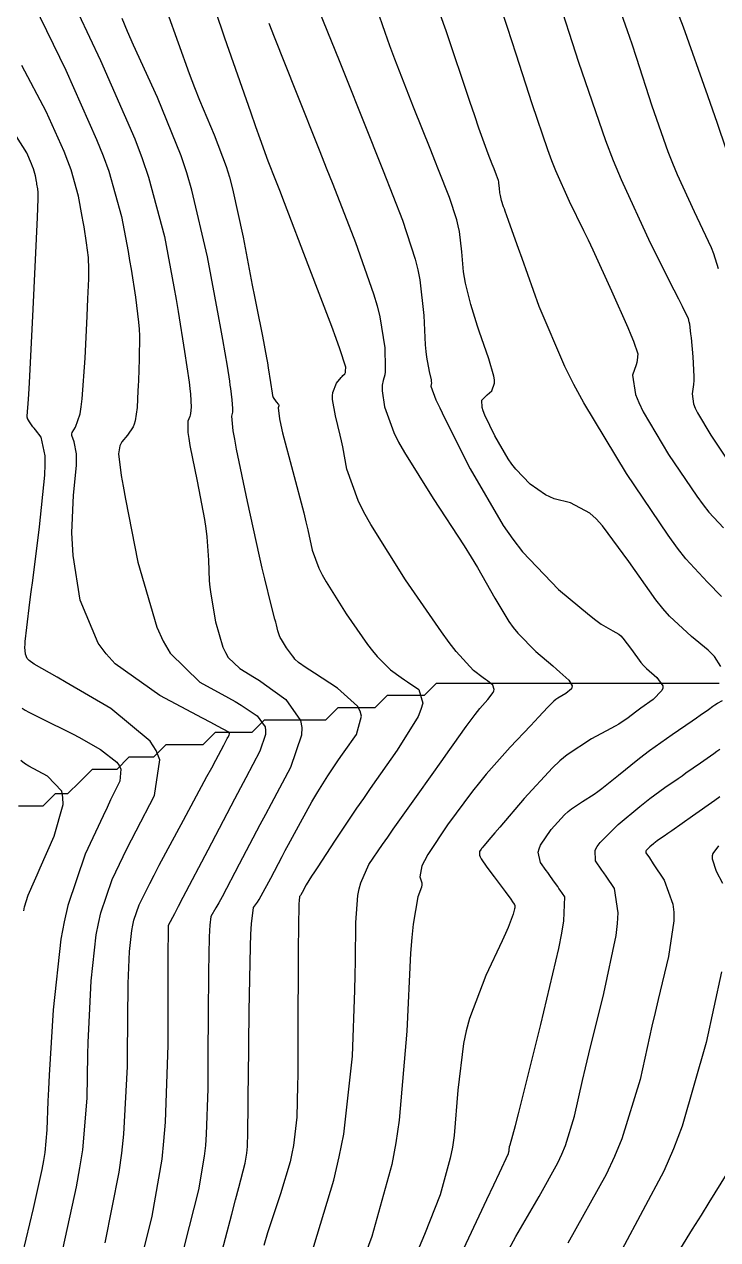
# Model space of a CAD drawing. Header units: metres. Extents: x 837475 to 838479, y 1189012 to 1191015.
# Drawn here: x 838080.4 to 838136.8, y 1190112.8 to 1190211.7 of the extents above; entities that cross this region are included whole.
import ezdxf

# ---------------------------------------------------------------- set-up
doc = ezdxf.new("R2010")
doc.units = ezdxf.units.M
doc.header["$LTSCALE"] = 0.3
for name, color, linetype in [('COTAS 10', 1, 'Continuous'), ('COTAS INT', 252, 'Continuous'), ('DRENAJE', 5, 'Continuous')]:
    doc.layers.add(name, color=color, linetype=linetype)

msp = doc.modelspace()

# ---------------------------------------------------------------- linework, layer by layer
at = {"layer": 'COTAS 10'}
for points, elevation in [([(838137.094, 1190165.169), (838135.955, 1190166.32), (838134.187, 1190168.227), (838133.513, 1190169.11), (838132.758, 1190170.146), (838129.363, 1190175.168), (838125.892, 1190180.918), (838125.088, 1190182.414), (838124.354, 1190183.867), (838122.271, 1190188.767), (838120.894, 1190192.653), (838120.604, 1190193.468), (838120.354, 1190194.169), (838119.783, 1190195.757), (838119.507, 1190196.521), (838119.443, 1190196.703), (838119.385, 1190196.872), (838119.223, 1190197.378), (838119.119, 1190197.79), (838119.098, 1190197.901), (838119.081, 1190198.01), (838119.047, 1190198.394), (838119.003, 1190198.781), (838118.98, 1190198.893), (838118.953, 1190199.007), (838118.813, 1190199.436), (838118.603, 1190199.971), (838118.532, 1190200.153), (838118.453, 1190200.349), (838118.121, 1190201.176), (838117.373, 1190203.27), (838117.033, 1190204.265), (838116.635, 1190205.439), (838114.717, 1190211.176), (838112.513, 1190217.279)], 1750), ([(838092.013, 1190212.716), (838093.819, 1190207.712), (838094.251, 1190206.574), (838094.653, 1190205.544), (838095.856, 1190202.716), (838096.83, 1190200.147), (838097.087, 1190199.279), (838097.339, 1190198.344), (838098.202, 1190194.4), (838098.946, 1190190.496), (838099.122, 1190189.585), (838099.285, 1190188.748), (838099.766, 1190186.339), (838100.106, 1190184.588), (838100.181, 1190184.166), (838100.247, 1190183.772), (838100.412, 1190182.572), (838100.552, 1190181.709), (838100.601, 1190181.526), (838100.655, 1190181.368), (838100.888, 1190180.998), (838101.073, 1190180.796), (838101.097, 1190180.743), (838101.109, 1190180.691), (838101.054, 1190180.516), (838101.154, 1190179.619), (838101.265, 1190179.112), (838101.411, 1190178.494), (838102.238, 1190175.329), (838103.126, 1190171.979), (838103.311, 1190171.245), (838103.47, 1190170.594), (838103.823, 1190168.94), (838104.355, 1190167.471), (838104.625, 1190166.938), (838104.95, 1190166.349), (838106.568, 1190163.762), (838108.32, 1190161.269), (838108.729, 1190160.739), (838109.104, 1190160.278), (838110.184, 1190159.192), (838111.063, 1190158.565), (838111.313, 1190158.393), (838111.565, 1190158.221), (838112.496, 1190157.608), (838112.803, 1190156.48), (838112.661, 1190155.984), (838112.421, 1190155.408), (838110.735, 1190152.664), (838108.538, 1190149.545), (838107.975, 1190148.732), (838107.432, 1190147.941), (838105.635, 1190145.268), (838104.267, 1190143.185), (838103.995, 1190142.766), (838103.768, 1190142.415), (838103.334, 1190141.72), (838103.201, 1190141.473), (838103.129, 1190141.337), (838103.001, 1190141.093), (838102.89, 1190140.894), (838102.865, 1190140.854), (838102.843, 1190140.821), (838102.783, 1190140.756), (838102.743, 1190140.399), (838102.733, 1190140.181), (838102.723, 1190139.912), (838102.693, 1190138.512), (838102.671, 1190136.296), (838102.667, 1190135.513), (838102.664, 1190134.657), (838102.661, 1190130.95), (838102.647, 1190127.154), (838102.637, 1190126.241), (838102.625, 1190125.387), (838102.559, 1190122.803), (838102.305, 1190120.512), (838102.173, 1190119.845), (838102.016, 1190119.162), (838101.227, 1190116.576), (838100.19, 1190113.411), (838099.875, 1190112.364)], 1740), ([(838083.195, 1190110.442), (838084.653, 1190117.129), (838084.931, 1190118.698), (838085.156, 1190120.145), (838085.517, 1190124.352), (838085.573, 1190127.89), (838085.605, 1190128.915), (838085.645, 1190129.961), (838085.848, 1190133.903), (838086.262, 1190137.644), (838086.435, 1190138.563), (838086.633, 1190139.43), (838087.556, 1190142.139), (838088.745, 1190144.633), (838089.11, 1190145.365), (838089.49, 1190146.114), (838090.994, 1190148.971), (838091.424, 1190151.867), (838091.127, 1190152.642), (838090.651, 1190153.404), (838087.432, 1190156.06), (838083.805, 1190158.182), (838083.071, 1190158.609), (838082.454, 1190158.966), (838081.205, 1190159.675), (838080.801, 1190159.954), (838080.717, 1190160.039), (838080.645, 1190160.129), (838080.489, 1190160.482), (838080.46, 1190161.044), (838080.469, 1190161.265), (838080.485, 1190161.514), (838080.604, 1190162.648), (838080.865, 1190164.703), (838080.97, 1190165.533), (838081.091, 1190166.476), (838081.646, 1190170.822), (838082.062, 1190175.036), (838082.095, 1190175.896), (838082.092, 1190176.622), (838081.781, 1190178.134), (838081.303, 1190178.715), (838081.195, 1190178.853), (838081.097, 1190178.982), (838080.828, 1190179.367), (838080.678, 1190179.636), (838080.655, 1190179.693), (838080.639, 1190179.741), (838080.648, 1190179.85), (838080.757, 1190181.218), (838080.805, 1190182.06), (838080.861, 1190183.104), (838081.124, 1190188.549), (838081.469, 1190195.991), (838081.541, 1190197.55), (838081.542, 1190197.85), (838081.537, 1190197.936), (838081.531, 1190198.023), (838081.493, 1190198.345), (838081.435, 1190198.705), (838081.416, 1190198.815), (838081.396, 1190198.93), (838081.313, 1190199.383), (838081.148, 1190199.965), (838081.076, 1190200.161), (838080.993, 1190200.372), (838080.598, 1190201.261), (838079.251, 1190203.394)], 1730), ([(838119.816, 1190112.035), (838120.378, 1190113.087), (838122.261, 1190116.357), (838123.78, 1190119.093), (838124.112, 1190119.809), (838124.405, 1190120.507), (838125.14, 1190122.879), (838125.802, 1190125.783), (838126.049, 1190126.818), (838126.323, 1190127.952), (838127.541, 1190132.879), (838128.523, 1190137.579), (838128.647, 1190138.571), (838128.708, 1190139.429), (838128.395, 1190141.407), (838127.714, 1190142.423), (838127.542, 1190142.674), (838127.378, 1190142.913), (838126.846, 1190143.665), (838126.834, 1190144.522), (838126.998, 1190144.827), (838127.235, 1190145.161), (838128.692, 1190146.61), (838130.449, 1190148.07), (838130.874, 1190148.41), (838131.274, 1190148.723), (838132.495, 1190149.623), (838133.579, 1190150.371), (838133.891, 1190150.587), (838134.209, 1190150.808), (838135.4, 1190151.64), (838136.48, 1190152.406), (838136.729, 1190152.585), (838136.955, 1190152.75)], 1750)]:
    msp.add_lwpolyline(points, dxfattribs=dict(at, elevation=elevation))
at = {"layer": 'COTAS INT'}
for points, elevation in [([(838103.398, 1190110.515), (838105.584, 1190117.679), (838106.02, 1190119.569), (838106.384, 1190121.419), (838107.088, 1190127.763), (838107.271, 1190133.13), (838107.306, 1190134.364), (838107.334, 1190135.489), (838107.377, 1190138.643), (838107.537, 1190140.851), (838107.639, 1190141.38), (838107.765, 1190141.874), (838108.427, 1190143.356), (838109.542, 1190144.996), (838109.954, 1190145.588), (838110.41, 1190146.239), (838112.43, 1190149.09), (838114.435, 1190151.905), (838114.883, 1190152.534), (838115.283, 1190153.097), (838116.341, 1190154.59), (838117.068, 1190155.576), (838117.26, 1190155.82), (838117.448, 1190156.051), (838118.096, 1190156.783), (838118.535, 1190157.357), (838118.592, 1190157.489), (838118.621, 1190157.61), (838118.494, 1190157.949), (838118.066, 1190158.293), (838117.905, 1190158.416), (838117.726, 1190158.551), (838116.929, 1190159.143), (838115.524, 1190160.684), (838114.962, 1190161.418), (838114.324, 1190162.285), (838111.398, 1190166.528), (838108.589, 1190171.017), (838108.026, 1190172.039), (838107.556, 1190172.965), (838106.635, 1190175.513), (838106.302, 1190177.352), (838106.204, 1190177.831), (838106.102, 1190178.297), (838105.714, 1190179.873), (838105.477, 1190181.184), (838105.472, 1190181.483), (838105.491, 1190181.755), (838105.779, 1190182.509), (838106.161, 1190182.977), (838106.24, 1190183.07), (838106.308, 1190183.146), (838106.459, 1190183.287), (838106.518, 1190183.391), (838106.528, 1190183.444), (838106.536, 1190183.507), (838106.541, 1190183.82), (838106.067, 1190185.329), (838105.773, 1190186.146), (838105.408, 1190187.136), (838103.5, 1190192.153), (838101.559, 1190197.186), (838101.172, 1190198.186), (838100.851, 1190199.015), (838100.238, 1190200.59), (838099.582, 1190202.404), (838099.234, 1190203.385), (838098.815, 1190204.573), (838096.7, 1190210.59), (838094.443, 1190217.366)], 1742), ([(838131.737, 1190217.337), (838133.99, 1190211.5), (838135.959, 1190205.917), (838136.367, 1190204.75), (838136.715, 1190203.748), (838137.478, 1190201.5)], 1758), ([(838083.906, 1190214.506), (838086.597, 1190208.786), (838089.383, 1190202.401), (838089.985, 1190200.809), (838090.514, 1190199.293), (838091.813, 1190194.45), (838092.562, 1190190.373), (838092.744, 1190189.339), (838092.915, 1190188.347), (838093.44, 1190185.108), (838093.8, 1190182.606), (838093.866, 1190182.079), (838093.918, 1190181.622), (838093.986, 1190180.572), (838093.928, 1190180.043), (838093.901, 1190179.916), (838093.869, 1190179.797), (838093.714, 1190179.439), (838093.714, 1190178.506), (838093.78, 1190178.024), (838093.874, 1190177.445), (838094.452, 1190174.55), (838095.058, 1190171.42), (838095.17, 1190170.693), (838095.259, 1190170.027), (838095.378, 1190168.128), (838095.444, 1190166.444), (838095.499, 1190165.913), (838095.57, 1190165.354), (838095.958, 1190163.105), (838096.559, 1190161.042), (838096.763, 1190160.601), (838096.984, 1190160.217), (838097.921, 1190159.299), (838099.13, 1190158.58), (838099.523, 1190158.32), (838099.941, 1190158.034), (838101.66, 1190156.784), (838102.867, 1190155.073), (838102.963, 1190154.497), (838102.955, 1190153.876), (838102.064, 1190151.265), (838100.47, 1190148.291), (838100.019, 1190147.442), (838099.563, 1190146.582), (838097.882, 1190143.384), (838096.488, 1190140.744), (838096.214, 1190140.236), (838095.987, 1190139.825), (838095.573, 1190139.144), (838095.485, 1190138.424), (838095.464, 1190137.987), (838095.446, 1190137.447), (838095.391, 1190134.642), (838095.354, 1190131.065), (838095.346, 1190130.038), (838095.339, 1190128.996), (838095.323, 1190125.102), (838095.2, 1190121.414), (838095.127, 1190120.502), (838095.036, 1190119.637), (838094.563, 1190116.907), (838093.814, 1190113.9), (838093.549, 1190112.861), (838093.259, 1190111.732)], 1736), ([(838103.712, 1190214.477), (838106.001, 1190208.767), (838108.476, 1190202.6), (838109.057, 1190201.14), (838109.594, 1190199.787), (838111.157, 1190195.794), (838112.196, 1190192.6), (838112.402, 1190191.75), (838112.573, 1190190.916), (838112.895, 1190188.031), (838113.015, 1190185.635), (838113.059, 1190185.109), (838113.106, 1190184.643), (838113.315, 1190183.46), (838113.481, 1190182.796), (838113.502, 1190182.658), (838113.513, 1190182.54), (838113.461, 1190182.281), (838113.877, 1190181.172), (838114.182, 1190180.518), (838114.569, 1190179.715), (838116.653, 1190175.563), (838119.351, 1190170.932), (838120.125, 1190169.827), (838120.911, 1190168.798), (838123.849, 1190165.724), (838126.359, 1190163.644), (838126.876, 1190163.243), (838127.315, 1190162.918), (838128.259, 1190162.373), (838128.759, 1190162.109), (838128.919, 1190161.959), (838129.088, 1190161.777), (838129.774, 1190160.846), (838130.544, 1190159.799), (838130.766, 1190159.545), (838130.992, 1190159.306), (838131.841, 1190158.571), (838132.325, 1190157.911), (838132.322, 1190157.719), (838132.259, 1190157.524), (838131.535, 1190156.785), (838130.547, 1190156.092), (838130.318, 1190155.924), (838130.107, 1190155.768), (838129.506, 1190155.292), (838128.757, 1190154.785), (838128.454, 1190154.609), (838128.109, 1190154.417), (838126.517, 1190153.595), (838124.544, 1190152.287), (838123.958, 1190151.789), (838123.356, 1190151.233), (838121.041, 1190148.734), (838119.064, 1190146.388), (838118.675, 1190145.928), (838118.355, 1190145.551), (838117.771, 1190144.873), (838117.635, 1190144.719), (838117.596, 1190144.672), (838117.557, 1190144.624), (838117.415, 1190144.432), (838117.42, 1190144.112), (838117.474, 1190143.982), (838117.551, 1190143.835), (838118.018, 1190143.153), (838118.622, 1190142.362), (838118.784, 1190142.146), (838118.945, 1190141.93), (838119.508, 1190141.159), (838119.955, 1190140.538), (838120.114, 1190140.318), (838120.24, 1190140.142), (838120.264, 1190140.109), (838120.278, 1190140.089), (838120.303, 1190140.051), (838120.299, 1190139.916), (838120.287, 1190139.845), (838120.27, 1190139.759), (838120.169, 1190139.327), (838119.745, 1190138.239), (838119.524, 1190137.739), (838119.259, 1190137.153), (838117.929, 1190134.321), (838116.596, 1190130.825), (838116.329, 1190129.822), (838116.106, 1190128.803), (838115.67, 1190124.993), (838115.359, 1190121.309), (838115.215, 1190120.368), (838115.045, 1190119.463), (838114.222, 1190116.481), (838112.959, 1190113.27), (838112.513, 1190112.221)], 1746), ([(838137.042, 1190159.476), (838136.536, 1190160.274), (838136.298, 1190160.529), (838136.017, 1190160.8), (838134.648, 1190161.9), (838132.868, 1190163.565), (838132.327, 1190164.191), (838131.766, 1190164.889), (838129.568, 1190168.007), (838127.423, 1190170.921), (838126.896, 1190171.49), (838126.396, 1190171.957), (838124.833, 1190172.785), (838123.489, 1190173.113), (838123.13, 1190173.264), (838122.775, 1190173.441), (838121.537, 1190174.298), (838120.364, 1190175.526), (838120.05, 1190175.937), (838119.741, 1190176.378), (838118.663, 1190178.228), (838117.865, 1190179.922), (838117.731, 1190180.266), (838117.636, 1190180.555), (838117.609, 1190181.146), (838117.869, 1190181.407), (838117.955, 1190181.488), (838118.047, 1190181.573), (838118.429, 1190181.912), (838118.647, 1190182.532), (838118.636, 1190182.795), (838118.593, 1190183.096), (838118.181, 1190184.51), (838117.582, 1190186.202), (838117.422, 1190186.678), (838117.264, 1190187.158), (838116.716, 1190188.919), (838116.278, 1190190.661), (838116.19, 1190191.13), (838116.117, 1190191.592), (838115.971, 1190193.212), (838115.788, 1190194.849), (838115.691, 1190195.322), (838115.574, 1190195.803), (838114.985, 1190197.615), (838114.099, 1190199.879), (838113.794, 1190200.647), (838113.465, 1190201.475), (838112.061, 1190204.972), (838110.543, 1190208.874), (838110.141, 1190209.957), (838109.746, 1190211.042), (838108.387, 1190214.972)], 1748), ([(838118.428, 1190215.267), (838119.676, 1190211.479), (838120.027, 1190210.401), (838120.38, 1190209.31), (838121.679, 1190205.267), (838122.944, 1190201.541), (838123.276, 1190200.651), (838123.601, 1190199.822), (838124.71, 1190197.336), (838125.883, 1190194.949), (838126.248, 1190194.181), (838126.63, 1190193.368), (838128.157, 1190190.045), (838129.482, 1190187.051), (838129.738, 1190186.445), (838129.945, 1190185.936), (838130.293, 1190184.902), (838130.248, 1190184.39), (838130.209, 1190184.21), (838130.157, 1190184.013), (838129.874, 1190183.162), (838130.103, 1190181.591), (838130.375, 1190180.941), (838130.738, 1190180.196), (838132.8, 1190176.729), (838135.098, 1190173.33), (838135.609, 1190172.628), (838136.065, 1190172.031), (838137.262, 1190170.74)], 1752), ([(838136.857, 1190191.82), (838136.478, 1190193.046), (838136.284, 1190193.519), (838136.052, 1190194.05), (838134.892, 1190196.451), (838133.509, 1190199.464), (838133.136, 1190200.381), (838132.768, 1190201.333), (838131.474, 1190205.071), (838130.188, 1190209.021), (838129.825, 1190210.107), (838129.459, 1190211.19), (838128.112, 1190215.071)], 1756), ([(838081.178, 1190213.32), (838083.788, 1190207.983), (838086.287, 1190202.356), (838086.813, 1190201.019), (838087.268, 1190199.778), (838088.313, 1190196.094), (838088.84, 1190193.225), (838088.968, 1190192.498), (838089.088, 1190191.8), (838089.458, 1190189.521), (838089.698, 1190187.477), (838089.737, 1190186.927), (838089.763, 1190186.384), (838089.758, 1190184.482), (838089.68, 1190182.748), (838089.66, 1190182.312), (838089.641, 1190181.894), (838089.579, 1190180.542), (838089.423, 1190179.45), (838089.345, 1190179.196), (838089.252, 1190178.963), (838088.791, 1190178.299), (838088.337, 1190177.744), (838088.248, 1190177.58), (838088.177, 1190177.412), (838088.053, 1190176.769), (838088.287, 1190175.009), (838088.44, 1190174.137), (838088.631, 1190173.098), (838089.643, 1190167.956), (838091.181, 1190162.67), (838091.706, 1190161.54), (838092.272, 1190160.555), (838094.673, 1190158.204), (838097.02, 1190156.928), (838097.552, 1190156.62), (838098.034, 1190156.332), (838099.35, 1190155.46), (838099.981, 1190154.565), (838100.031, 1190154.264), (838100.027, 1190153.94), (838099.561, 1190152.575), (838098.413, 1190150.419), (838097.979, 1190149.596), (838097.494, 1190148.674), (838095.323, 1190144.53), (838093.309, 1190140.681), (838092.924, 1190139.946), (838092.614, 1190139.354), (838092.114, 1190138.412), (838092.103, 1190138.324), (838092.101, 1190138.27), (838092.099, 1190138.204), (838092.092, 1190137.86), (838092.084, 1190136.189), (838092.081, 1190135.286), (838092.078, 1190134.193), (838092.064, 1190128.657), (838091.856, 1190122.4), (838091.731, 1190120.852), (838091.576, 1190119.385), (838090.773, 1190114.752), (838089.783, 1190110.718)], 1734), ([(838123.66, 1190214.294), (838125.469, 1190208.643), (838127.675, 1190202.272), (838128.303, 1190200.649), (838128.938, 1190199.087), (838131.294, 1190193.952), (838133.231, 1190190.123), (838133.602, 1190189.384), (838133.901, 1190188.783), (838134.385, 1190187.773), (838134.409, 1190187.645), (838134.419, 1190187.6), (838134.431, 1190187.552), (838134.484, 1190187.344), (838134.563, 1190186.793), (838134.591, 1190186.527), (838134.622, 1190186.213), (838134.755, 1190184.67), (838134.84, 1190183.075), (838134.84, 1190182.727), (838134.829, 1190182.421), (838134.707, 1190181.653), (838134.827, 1190180.832), (838134.969, 1190180.492), (838135.159, 1190180.103), (838136.237, 1190178.29), (838137.438, 1190176.514)], 1754), ([(838095.748, 1190109.062), (838097.28, 1190114.914), (838097.587, 1190116.094), (838097.844, 1190117.082), (838098.352, 1190119.062), (838098.495, 1190119.89), (838098.523, 1190120.152), (838098.545, 1190120.429), (838098.582, 1190121.547), (838098.601, 1190123.798), (838098.611, 1190124.789), (838098.624, 1190125.94), (838098.69, 1190131.425), (838098.792, 1190136.691), (838098.828, 1190137.704), (838098.867, 1190138.523), (838099.032, 1190139.876), (838099.361, 1190140.296), (838099.503, 1190140.527), (838099.667, 1190140.808), (838100.441, 1190142.239), (838101.37, 1190144.004), (838101.631, 1190144.496), (838101.894, 1190144.99), (838102.856, 1190146.783), (838103.788, 1190148.46), (838104.032, 1190148.879), (838104.269, 1190149.28), (838105.074, 1190150.564), (838105.897, 1190151.789), (838106.146, 1190152.151), (838106.403, 1190152.523), (838107.41, 1190153.952), (838107.824, 1190155.438), (838107.708, 1190155.847), (838107.492, 1190156.255), (838105.879, 1190157.716), (838104.013, 1190158.918), (838103.637, 1190159.162), (838103.323, 1190159.367), (838102.696, 1190159.786), (838102.41, 1190160.074), (838102.311, 1190160.196), (838102.202, 1190160.336), (838101.739, 1190160.996), (838101.31, 1190161.681), (838101.224, 1190161.836), (838101.153, 1190161.978), (838101.012, 1190162.366), (838100.901, 1190162.87), (838100.847, 1190163.084), (838100.784, 1190163.33), (838100.475, 1190164.487), (838099.954, 1190166.611), (838099.758, 1190167.466), (838099.538, 1190168.436), (838098.555, 1190172.907), (838097.67, 1190177.15), (838097.512, 1190177.978), (838097.392, 1190178.654), (838097.272, 1190179.843), (838097.355, 1190180.168), (838097.363, 1190180.301), (838097.364, 1190180.453), (838097.313, 1190181.153), (838097.197, 1190182.075), (838097.157, 1190182.365), (838097.115, 1190182.672), (838096.932, 1190183.906), (838096.56, 1190186.083), (838096.397, 1190186.983), (838096.209, 1190188.012), (838095.314, 1190192.805), (838094.04, 1190198.219), (838093.613, 1190199.639), (838093.153, 1190201.026), (838091.227, 1190205.751), (838089.279, 1190210.025), (838088.807, 1190211.127), (838088.364, 1190212.193)], 1738), ([(838100.293, 1190211.812), (838100.723, 1190210.699), (838102.503, 1190206.208), (838104.435, 1190201.374), (838104.961, 1190200.045), (838105.482, 1190198.721), (838107.328, 1190193.974), (838108.804, 1190189.786), (838109.092, 1190188.815), (838109.326, 1190187.926), (838109.735, 1190185.393), (838109.753, 1190183.768), (838109.741, 1190183.45), (838109.721, 1190183.19), (838109.589, 1190182.729), (838109.494, 1190182.351), (838109.499, 1190182.144), (838109.516, 1190181.891), (838109.688, 1190180.605), (838110.455, 1190178.498), (838110.847, 1190177.729), (838111.317, 1190176.878), (838113.665, 1190173.131), (838116.168, 1190169.289), (838116.736, 1190168.379), (838117.25, 1190167.535), (838118.656, 1190165.041), (838119.811, 1190163.12), (838120.167, 1190162.637), (838120.539, 1190162.177), (838122.013, 1190160.691), (838123.38, 1190159.513), (838123.685, 1190159.247), (838123.958, 1190159.006), (838124.677, 1190158.353), (838124.95, 1190157.894), (838124.941, 1190157.776), (838124.896, 1190157.663), (838124.432, 1190157.288), (838123.78, 1190156.904), (838123.617, 1190156.786), (838123.462, 1190156.661), (838122.967, 1190156.167), (838122.229, 1190155.345), (838121.922, 1190155.014), (838121.569, 1190154.638), (838119.924, 1190152.907), (838117.963, 1190150.708), (838117.411, 1190150.036), (838116.856, 1190149.338), (838114.821, 1190146.593), (838113.224, 1190144.167), (838112.946, 1190143.671), (838112.738, 1190143.25), (838112.577, 1190142.364), (838112.736, 1190141.875), (838112.73, 1190141.705), (838112.702, 1190141.52), (838112.419, 1190140.727), (838112.02, 1190138.509), (838111.919, 1190137.425), (838111.822, 1190136.138), (838111.507, 1190129.795), (838110.897, 1190122.567), (838110.614, 1190120.723), (838110.281, 1190118.946), (838108.666, 1190113.096), (838106.885, 1190108.274)], 1744), ([(838086.984, 1190112.597), (838088.114, 1190118.323), (838088.331, 1190119.883), (838088.506, 1190121.432), (838088.792, 1190126.934), (838088.825, 1190131.67), (838088.841, 1190132.736), (838088.861, 1190133.695), (838088.956, 1190136.273), (838089.148, 1190138.002), (838089.228, 1190138.427), (838089.319, 1190138.828), (838089.746, 1190140.08), (838090.604, 1190141.805), (838090.967, 1190142.504), (838091.385, 1190143.298), (838093.346, 1190146.966), (838095.26, 1190150.516), (838095.647, 1190151.236), (838095.973, 1190151.843), (838096.635, 1190153.083), (838096.858, 1190153.508), (838096.907, 1190153.601), (838096.95, 1190153.682), (838097.058, 1190153.886), (838097.098, 1190154.004), (838097.099, 1190154.032), (838097.094, 1190154.058), (838097.039, 1190154.136), (838096.127, 1190154.631), (838095.581, 1190154.92), (838094.909, 1190155.276), (838091.425, 1190157.109), (838087.807, 1190159.676), (838087.05, 1190160.494), (838086.399, 1190161.358), (838084.935, 1190164.865), (838084.386, 1190168.493), (838084.312, 1190169.433), (838084.272, 1190170.345), (838084.413, 1190173.405), (838084.64, 1190175.823), (838084.655, 1190176.33), (838084.65, 1190176.766), (838084.455, 1190177.755), (838084.272, 1190178.258), (838084.274, 1190178.388), (838084.298, 1190178.514), (838084.574, 1190178.938), (838084.951, 1190180.04), (838085.039, 1190180.594), (838085.12, 1190181.256), (838085.352, 1190184.545), (838085.51, 1190187.967), (838085.544, 1190188.712), (838085.574, 1190189.37), (838085.65, 1190191.016), (838085.652, 1190192.117), (838085.637, 1190192.431), (838085.615, 1190192.75), (838085.476, 1190193.933), (838085.262, 1190195.253), (838085.192, 1190195.657), (838085.118, 1190196.078), (838084.813, 1190197.739), (838084.208, 1190199.872), (838083.944, 1190200.59), (838083.64, 1190201.364), (838082.193, 1190204.622), (838080.215, 1190208.357)], 1732), ([(838080.222, 1190156.069), (838080.477, 1190155.913), (838080.774, 1190155.746), (838082.189, 1190155.044), (838083.892, 1190154.216), (838084.369, 1190153.968), (838084.849, 1190153.712), (838086.604, 1190152.724), (838087.925, 1190151.694), (838088.131, 1190151.412), (838088.268, 1190151.131), (838088.185, 1190150.13), (838087.427, 1190148.618), (838087.139, 1190148.014), (838086.816, 1190147.331), (838085.366, 1190144.198), (838083.946, 1190140.032), (838083.642, 1190138.698), (838083.376, 1190137.286), (838082.739, 1190131.534), (838082.429, 1190126.227), (838082.369, 1190125.095), (838082.321, 1190124.109), (838082.243, 1190121.769), (838082.069, 1190119.945), (838081.96, 1190119.285), (838081.825, 1190118.558), (838081.119, 1190115.372), (838080.24, 1190111.633)], 1728), ([(838115.079, 1190109.865), (838118.015, 1190116.098), (838118.579, 1190117.297), (838119.034, 1190118.267), (838119.778, 1190119.865), (838119.809, 1190119.979), (838119.816, 1190120.014), (838119.822, 1190120.05), (838119.833, 1190120.192), (838119.85, 1190120.339), (838119.859, 1190120.378), (838119.869, 1190120.416), (838119.92, 1190120.551), (838120.341, 1190122.134), (838120.584, 1190123.086), (838120.882, 1190124.261), (838122.416, 1190130.359), (838123.863, 1190136.543), (838124.107, 1190137.772), (838124.282, 1190138.791), (838124.349, 1190140.729), (838123.98, 1190141.277), (838123.881, 1190141.421), (838123.784, 1190141.562), (838123.443, 1190142.041), (838123.078, 1190142.546), (838122.964, 1190142.702), (838122.846, 1190142.866), (838122.376, 1190143.518), (838122.202, 1190144.355), (838122.27, 1190144.635), (838122.388, 1190144.936), (838123.237, 1190146.198), (838124.343, 1190147.403), (838124.625, 1190147.667), (838124.896, 1190147.902), (838125.783, 1190148.502), (838126.732, 1190149.076), (838127.041, 1190149.295), (838127.371, 1190149.539), (838128.73, 1190150.638), (838130.307, 1190151.916), (838130.773, 1190152.274), (838131.252, 1190152.633), (838133.091, 1190153.943), (838134.716, 1190155.059), (838135.061, 1190155.296), (838135.359, 1190155.502), (838136.055, 1190155.985), (838136.406, 1190156.233), (838136.486, 1190156.291), (838136.56, 1190156.345), (838136.764, 1190156.499), (838137.193, 1190156.706)], 1748), ([(838080.362, 1190139.589), (838080.426, 1190139.929), (838080.712, 1190140.871), (838081.236, 1190142.041), (838081.45, 1190142.525), (838081.695, 1190143.079), (838082.83, 1190145.658), (838083.559, 1190148.255), (838083.549, 1190148.819), (838083.446, 1190149.317), (838082.305, 1190150.557), (838080.775, 1190151.366), (838080.427, 1190151.592), (838080.112, 1190151.818)], 1726), ([(838136.971, 1190148.879), (838136.555, 1190148.579), (838134.744, 1190147.295), (838133.059, 1190146.114), (838132.722, 1190145.878), (838132.442, 1190145.682), (838131.899, 1190145.304), (838131.696, 1190145.154), (838131.629, 1190145.102), (838131.558, 1190145.045), (838131.265, 1190144.802), (838131.022, 1190144.56), (838130.983, 1190144.504), (838130.956, 1190144.454), (838130.958, 1190144.311), (838131.234, 1190143.902), (838131.556, 1190143.419), (838132.44, 1190142.084), (838133.151, 1190140.139), (838133.217, 1190139.49), (838133.226, 1190138.793), (838132.787, 1190135.877), (838131.943, 1190132.379), (838131.697, 1190131.316), (838131.446, 1190130.211), (838130.494, 1190125.877), (838128.993, 1190121.035), (838128.395, 1190119.61), (838127.718, 1190118.148), (838124.617, 1190112.562)], 1752), ([(838136.855, 1190144.89), (838136.39, 1190144.27), (838136.35, 1190144.056), (838136.348, 1190143.824), (838136.66, 1190142.834), (838137.183, 1190141.833)], 1754), ([(838137.09, 1190134.638), (838135.848, 1190128.876), (838133.89, 1190122.062), (838133.183, 1190120.224), (838132.404, 1190118.406), (838128.992, 1190112.019)], 1754), ([(838131.381, 1190108.23), (838134.748, 1190113.685), (838135.465, 1190114.845), (838136.088, 1190115.853), (838137.558, 1190118.23)], 1756)]:
    msp.add_lwpolyline(points, dxfattribs=dict(at, elevation=elevation))
at = {"layer": 'DRENAJE'}
msp.add_polyline3d([(838136.901, 1190158.099, 1747.939), (838135.901, 1190158.099, 1747.597), (838134.901, 1190158.099, 1747.171), (838133.902, 1190158.099, 1746.745), (838132.902, 1190158.099, 1746.341), (838131.902, 1190158.099, 1746.078), (838130.903, 1190158.099, 1745.978), (838129.903, 1190158.099, 1745.797), (838128.903, 1190158.099, 1745.461), (838127.904, 1190158.099, 1745.098), (838126.904, 1190158.099, 1744.742), (838125.904, 1190158.099, 1744.403), (838124.905, 1190158.099, 1744.131), (838123.905, 1190158.099, 1743.996), (838122.905, 1190158.099, 1743.819), (838121.906, 1190158.099, 1743.439), (838120.906, 1190158.099, 1743.02), (838119.906, 1190158.099, 1742.614), (838118.907, 1190158.099, 1742.28), (838117.907, 1190158.099, 1742.06), (838116.907, 1190158.099, 1741.887), (838115.908, 1190158.099, 1741.507), (838114.908, 1190158.099, 1741.083), (838113.908, 1190158.099, 1740.682), (838112.909, 1190157.1, 1740.185), (838111.909, 1190157.1, 1739.942), (838110.909, 1190157.1, 1739.576), (838109.91, 1190157.1, 1739.173), (838108.91, 1190156.1, 1738.599), (838107.91, 1190156.1, 1738.191), (838106.911, 1190156.1, 1737.814), (838105.911, 1190156.1, 1737.455), (838104.911, 1190155.1, 1736.91), (838103.912, 1190155.1, 1736.496), (838102.912, 1190155.1, 1736.047), (838101.912, 1190155.1, 1735.469), (838100.913, 1190155.1, 1734.848), (838099.913, 1190155.1, 1734.233), (838098.913, 1190154.101, 1733.333), (838097.914, 1190154.101, 1732.699), (838096.914, 1190154.101, 1732.211), (838095.914, 1190154.101, 1732.025), (838094.915, 1190153.101, 1731.681), (838093.915, 1190153.101, 1731.266), (838092.915, 1190153.101, 1730.835), (838091.916, 1190153.101, 1730.426), (838090.916, 1190152.101, 1729.784), (838089.916, 1190152.101, 1729.232), (838088.917, 1190152.101, 1728.71), (838087.917, 1190151.102, 1728.099), (838086.917, 1190151.102, 1727.905), (838085.918, 1190151.102, 1727.49), (838084.918, 1190150.102, 1726.873), (838083.918, 1190149.102, 1726.272), (838082.919, 1190149.102, 1725.849), (838081.919, 1190148.103, 1725.253), (838080.919, 1190148.103, 1724.805), (838079.92, 1190148.103, 1724.351)], dxfattribs=at)

doc.saveas('drawing.dxf')
